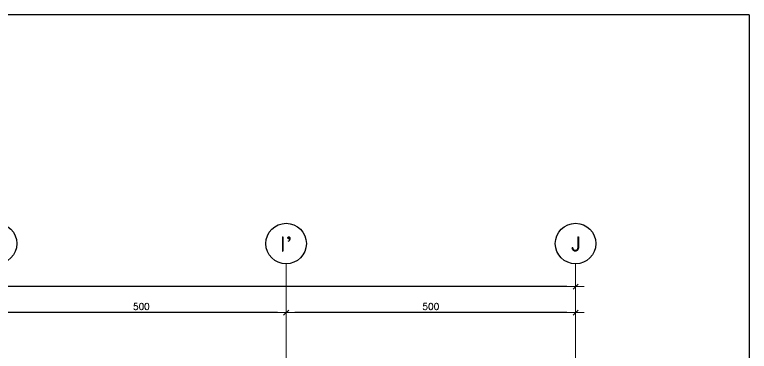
# Model space of a CAD drawing. Extents: x -3544 to 11711, y -11366 to 8565.
# Drawn here: x 4418 to 5687, y 3542 to 4123 of the extents above; entities that cross this region are included whole.
import ezdxf

# ---------------------------------------------------------------- set-up
doc = ezdxf.new("R2010")
doc.units = 0
doc.header["$LTSCALE"] = 30
doc.header["$MEASUREMENT"] = 0
doc.layers.get('0').update_dxf_attribs({"linetype": 'CONTINUOUS'})
for name, color, linetype, lineweight in [('EJE2$0$RLA-COTAS', 7, 'CONTINUOUS', 9), ('EJE2$0$RLA-EJE', 3, 'CONTINUOUS', 25), ('EJE2$0$RLA-EJES', 1, 'CONTINUOUS', 9)]:
    doc.layers.add(name, color=color, linetype=linetype, lineweight=lineweight)
doc.layers.add('RLA-FORMATO', color=7, linetype='CONTINUOUS')
doc.styles.add('EJE2$0$RomanD', font='romand.shx', dxfattribs={"height": 31.5})
doc.styles.add('EJE2$0$RomanS', font='romans.shx', dxfattribs={"height": 11.25})
doc.dimstyles.new('EJE2$0$ING-50', dxfattribs={"dimscale": 50, "dimtxt": 0.27, "dimasz": 0.3, "dimexe": 0, "dimexo": 0, "dimgap": 0.1, "dimtad": 1, "dimdec": 1, "dimzin": 12, "dimdsep": 46, "dimtxsty": 'EJE2$0$RomanS', "dimblk": 'EJE2$0$TICK1', "dimblk1": 'EJE2$0$TICK1', "dimblk2": 'EJE2$0$TICK1', "dimcen": 0.09, "dimclrd": 2, "dimclre": 1, "dimclrt": 3, "dimadec": 0, "dimazin": 0, "dimtfac": 1, "dimtdec": 0, "dimtix": 1, "dimtmove": 2, "dimatfit": 3, "dimldrblk": 'EJE2$0$TICK1', "dimfxl": 0, "dimfxlon": 1, "dimtolj": 1, "dimtzin": 0, "dimarcsym": 0})

# ---------------------------------------------------------------- blocks, each defined once
blk = doc.blocks.new('EJE2$0$TICK1')
for points in [[(-1, 0), (1, 0)], [(-0.3, -0.3), (0.3, 0.3)]]:
    blk.add_lwpolyline(points)
blk = doc.blocks.new('EJE2$0$DIMBLOCK1-EJE 2')
at = {"layer": 'EJE2$0$RLA-COTAS', "color": 2, "lineweight": -2, "transparency": 16777216}
blk.add_line((2590.5, 1421.2), (-2404.5, 1421.2), dxfattribs=at)
at = {"layer": 'EJE2$0$RLA-COTAS', "color": 2, "lineweight": -2, "transparency": 16777216, "xscale": 15, "yscale": 15, "zscale": 15, "rotation": 180}
blk.add_blockref('EJE2$0$TICK1', (-2419.5, 1421.2), dxfattribs=at)
at = {"layer": 'EJE2$0$RLA-COTAS', "color": 2, "lineweight": -2, "transparency": 16777216, "xscale": 15, "yscale": 15, "zscale": 15}
blk.add_blockref('EJE2$0$TICK1', (2605.5, 1421.2), dxfattribs=at)
at = {"layer": 'EJE2$0$RLA-COTAS', "color": 3, "transparency": 16777216, "insert": (93, 1431.8), "char_height": 11.25, "attachment_point": 5, "style": 'EJE2$0$RomanS'}
blk.add_mtext('\\A1;5025', dxfattribs=at)
blk = doc.blocks.new('EJE2$0$DIMBLOCK2-EJE 2')
at = {"layer": 'EJE2$0$RLA-COTAS', "color": 2, "lineweight": -2, "transparency": 16777216}
blk.add_line((2590.5, 1376.2), (2120.5, 1376.2), dxfattribs=at)
at = {"layer": 'EJE2$0$RLA-COTAS', "color": 2, "lineweight": -2, "transparency": 16777216, "xscale": 15, "yscale": 15, "zscale": 15, "rotation": 180}
blk.add_blockref('EJE2$0$TICK1', (2105.5, 1376.2), dxfattribs=at)
at = {"layer": 'EJE2$0$RLA-COTAS', "color": 2, "lineweight": -2, "transparency": 16777216, "xscale": 15, "yscale": 15, "zscale": 15}
blk.add_blockref('EJE2$0$TICK1', (2605.5, 1376.2), dxfattribs=at)
at = {"layer": 'EJE2$0$RLA-COTAS', "color": 3, "transparency": 16777216, "insert": (2355.5, 1386.8), "char_height": 11.25, "attachment_point": 5, "style": 'EJE2$0$RomanS'}
blk.add_mtext('\\A1;500', dxfattribs=at)
blk = doc.blocks.new('EJE2$0$DIMBLOCK3-EJE 2')
at = {"layer": 'EJE2$0$RLA-COTAS', "color": 2, "lineweight": -2, "transparency": 16777216}
blk.add_line((2090.5, 1376.2), (1620.5, 1376.2), dxfattribs=at)
at = {"layer": 'EJE2$0$RLA-COTAS', "color": 2, "lineweight": -2, "transparency": 16777216, "xscale": 15, "yscale": 15, "zscale": 15, "rotation": 180}
blk.add_blockref('EJE2$0$TICK1', (1605.5, 1376.2), dxfattribs=at)
at = {"layer": 'EJE2$0$RLA-COTAS', "color": 2, "lineweight": -2, "transparency": 16777216, "xscale": 15, "yscale": 15, "zscale": 15}
blk.add_blockref('EJE2$0$TICK1', (2105.5, 1376.2), dxfattribs=at)
at = {"layer": 'EJE2$0$RLA-COTAS', "color": 3, "transparency": 16777216, "insert": (1855.5, 1386.8), "char_height": 11.25, "attachment_point": 5, "style": 'EJE2$0$RomanS'}
blk.add_mtext('\\A1;500', dxfattribs=at)
blk = doc.blocks.new('EJE2')
at = {"layer": 'EJE2$0$RLA-EJE'}
for centre in [(1605.48, 1495.5), (2105.48, 1495.5), (2605.48, 1495.5)]:
    blk.add_circle(centre, 35, dxfattribs=at)
at = {"layer": 'EJE2$0$RLA-EJES'}
for p, q in [((2105.48, -597.67), (2105.48, 1460.5)), ((2605.48, 652.86), (2605.48, 1460.5))]:
    blk.add_line(p, q, dxfattribs=at)
at = {"layer": 'EJE2$0$RLA-EJE', "color": 5, "char_height": 25, "width": 1, "attachment_point": 2, "line_spacing_factor": 0.941778, "style": 'EJE2$0$RomanD'}
for s, insert in [("I'", (2105.47, 1507.45)), ('J', (2605.47, 1507.45))]:
    blk.add_mtext(s, dxfattribs=dict(at, insert=insert))
at = {"layer": 'EJE2$0$RLA-COTAS'}
for base, p1, p2, picture, middle in [((-2419.52, 1421.19), (2605.48, 1416.19), (-2419.52, 1416.19), 'EJE2$0$DIMBLOCK1-EJE 2', (92.98, 1431.81)), ((1605.48, 1376.19), (2105.48, 1371.19), (1605.48, 1371.19), 'EJE2$0$DIMBLOCK3-EJE 2', (1855.48, 1386.81)), ((2105.48, 1376.19), (2605.48, 1371.19), (2105.48, 1371.19), 'EJE2$0$DIMBLOCK2-EJE 2', (2355.48, 1386.81))]:
    dim = blk.add_linear_dim(base=base, p1=p1, p2=p2, dimstyle='EJE2$0$ING-50', override={"dimexe": 0, "dimexo": 0, "dimdec": 1, "dimfxl": 0, "dimfxlon": 1}, dxfattribs=at)
    dim.commit()
    dim.dimension.update_dxf_attribs({"geometry": picture, "text_midpoint": middle})

msp = doc.modelspace()

# ---------------------------------------------------------------- linework, layer by layer
at = {"layer": 'RLA-FORMATO', "color": 6, "linetype": 'Continuous'}
for q in [(-58.1, 4123.1), (5686.9, 68.1)]:
    msp.add_line((5686.9, 4123.1), q, dxfattribs=at)

# ---------------------------------------------------------------- block references
msp.add_blockref('EJE2', (2781.4, 2232.2))

doc.saveas('drawing.dxf')
